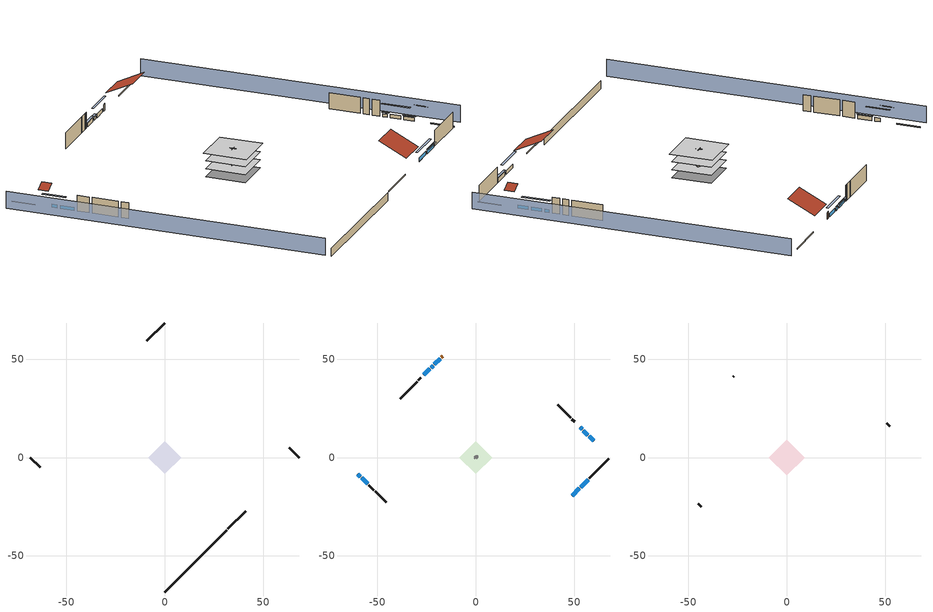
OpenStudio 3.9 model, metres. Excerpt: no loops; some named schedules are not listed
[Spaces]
basement - unconditioned 1
 floor foundation (Slab2 construction): -8.38,0 0,8.38 8.38,0 0,-8.38 z-2.13
 wall outside (RimJoist1 construction): 32.08,-36.34 41.15,-27.27 z0.3:0.61
 wall outside (RimJoist2 construction): -68.42,0 -63.38,-5.04 z0.3:0.61
 wall outside (RimJoist3 construction): 0,68.42 -9.07,59.35 z0.3:0.61
 wall outside (RimJoist4 construction): 68.42,0 63.38,5.04 z0.3:0.61
 wall foundation (FoundationWall1 construction): 0,-68.42 31.42,-37 z-2.13:0.3
garage 1
 floor foundation (Slab1 construction): -3.66,0 0,3.66 3.66,0 0,-3.66 z0
 wall outside (Wall1 construction): -54.38,-14.04 -51.8,-16.63 z0.3:5.18
 wall outside (Wall2 construction): -27.9,40.53 -29.19,39.23 z0.3:5.18
 wall outside (Wall12 construction): 50.25,18.18 48.95,19.47 z0.3:5.18
 wall to conditioned space 1 (Wall5 construction Reversed): -0.65,-0.65 0.65,0.65 z0.3:5.18
 wall to conditioned space 1 (Wall6 construction Reversed): 0.65,-0.65 -0.65,0.65 z0.3:5.18
conditioned space 1
 floor to basement - unconditioned 1 (Floor1 construction): -8.38,0 0,8.38 8.38,0 0,-8.38 z0.3
 floor to garage 1 (Floor2 construction): -3.66,0 0,3.66 3.66,0 0,-3.66 z0.3
 floor adiabatic (AdiabaticFloorConstruction): -8.38,0 0,8.38 8.38,0 0,-8.38 z2.74
 wall outside (Wall3 construction): 57.77,-10.66 67.77,-0.66 z0.3:5.18
 wall outside (Wall4 construction): -51.14,-17.28 -45.59,-22.84 z0.3:5.18
 wall outside (Wall7 construction): -29.85,38.58 -38.48,29.95 z0.3:5.18
 wall outside (Wall8 construction): 48.3,20.13 41.64,26.78 z0.3:5.18
 wall outside (AdiabaticWallConstruction): 49.02,-19.4 52.74,-15.68 / 53.4,-15.03 57.11,-11.31 / -59.91,-8.52 -58.66,-9.77 / -23.33,45.09 -26.34,42.08 z0.3:1.46; -58,-10.42 -55.04,-13.38 z0.3:1.43; -18.1,50.32 -21.02,47.41 z0.3:1.4; -21.67,46.75 -22.68,45.74 z0.3:1.28; 57.01,11.42 54.76,13.66 / 59.91,8.52 57.66,10.76 z0.3:1.37; 54.11,14.31 53.11,15.32 z0.3:1.25
 wall outside (AdiabaticWallConstruction 1): -16.8,51.63 -17.45,50.98 z0.3:2.34
 window (WindowConstruction): 49.02,-19.4 52.74,-15.68 z0.3:1.46
 window (WindowConstruction 1): 53.4,-15.03 57.11,-11.31 z0.3:1.46
 window (WindowConstruction 2): -59.9,-8.52 -58.66,-9.77 z0.3:1.46
 window (WindowConstruction 3): -58,-10.42 -55.04,-13.38 z0.3:1.43
 window (WindowConstruction 4): -18.1,50.32 -21.02,47.41 z0.3:1.4
 window (WindowConstruction 5): -21.67,46.75 -22.68,45.75 z0.3:1.28
 window (WindowConstruction 6): -23.33,45.09 -26.34,42.08 z0.3:1.46
 window (WindowConstruction 7): 57.01,11.42 54.76,13.66 z0.3:1.37
 window (WindowConstruction 8): 54.11,14.32 53.11,15.32 z0.3:1.25
 window (WindowConstruction 9): 59.9,8.52 57.66,10.76 z0.3:1.37
 door (Door): -16.8,51.62 -17.45,50.98 z0.3:2.34
 ceiling adiabatic (AdiabaticFloorConstruction): 0,-8.38 8.38,0 0,8.38 -8.38,0 z2.74
furnace airloop ret air space
 floor adiabatic (AdiabaticConst): 0,0 0,1 1,1 1,0 z0
 wall adiabatic (AdiabaticConst): 0,1 0,0 1,0 1,1 0,1 z0:1
 ceiling adiabatic (AdiabaticConst): 1,0 1,1 0,1 0,0 z1
attic - vented 1
 floor to conditioned space 1 (Floor3 construction Reversed): -9.14,0 0,9.14 9.14,0 0,-9.14 z5.18
 wall outside (Wall9 construction): -44.93,-23.49 -43.38,-25.04 z0.3:5.18
 wall outside (Wall10 construction): 52.45,15.97 50.9,17.52 z0.3:5.18
 wall outside (Wall11 construction): -27,41.43 -27.24,41.18 z0.3:5.18
 roof outside (Roof1 construction): 48.37,-20.06,5.18 42.5,-14.19,9.33 35.95,-20.75,9.33 41.81,-26.61,5.18
 roof outside (Roof2 construction): -60.56,-7.86,5.18 -58.63,-5.93,6.55 -60.79,-3.77,6.55 -62.72,-5.7,5.18
 roof outside (Roof3 construction): 60.56,7.86,5.18 58.63,5.93,6.55 60.79,3.77,6.55 62.72,5.7,5.18
 roof outside (Roof4 construction): -16.14,52.28,5.18 -10.41,46.55,9.24 -4,52.96,9.24 -9.73,58.69,5.18
shading: 71.66,3.23 3.23,71.66 / -71.66,-3.23 -3.23,-71.66 z0:5.18; 54.68,-13.75 47.08,-21.34 47.52,-21.77 55.11,-14.18 z4.21; 57.33,-11.1 53.18,-15.24 53.61,-15.67 57.76,-11.53 z1.77; -56.72,-11.71 -61.84,-6.58 -62.28,-7.01 -57.15,-12.14 z4.21; -54.83,-13.6 -58.22,-10.21 -58.65,-10.64 -55.26,-14.03 z1.74; -22.96,45.47 -16.16,52.26 -16.59,52.69 -23.39,45.9 z4.15; -22.89,45.53 -21.46,46.96 -21.89,47.4 -23.32,45.96 z1.58; -26.56,41.87 -23.12,45.3 -23.55,45.74 -26.99,42.3 z1.77; 52.83,15.6 58.95,9.48 59.38,9.91 53.26,16.03 z4.11; 52.89,15.53 54.32,14.1 54.75,14.53 53.32,15.96 z1.55; 57.45,10.98 60.12,8.3 60.55,8.73 57.88,11.41 z1.68
[Site]
Portland Intl Arpt_OR: Latitude {deg}=45.59; Longitude {deg}=-122.6; Time Zone {hr}=-8; Elevation {m}=33; Terrain=Suburbs; Keep Site Location Information=Yes
[Site:GroundTemperature:Shallow]
10.2558, 8.96328, 8.85977, 9.47314, 11.9355, 14.3863, 16.5111, 17.8571, 17.9714, 16.8767, 14.8061, 12.4304
[Site:WaterMainsTemperature]
Calculation Method=Schedule; Temperature Schedule=mains temperature schedule
[Building]
Building 1
[Material] Roughness=Rough
Name | Thickness {m} | Conductivity {W/m-K} | Density {kg/m3} | Specific Heat {J/kg-K} | Thermal Absorptance | Solar Absorptance | Visible Absorptance
asphalt or fiberglass shingles | 0.00635 | 0.162714 | 1121.4 | 1465.45 | 0.9 | 0.85 | 0.85
roof rigid ins | 0.00281632 | 0.029427 | 32.04 | 1214.23 | 0.9 | 0.7 | 0.7
osb sheathing 0.5 in. | 0.0127 | 0.115458 | 512.64 | 1214.23 | 0.9 | 0.6 | 0.6
aluminum siding | 0.009525 | 0.089435 | 177.822 | 1046.75 | 0.9 | 0.5 | 0.5
osb sheathing 0.5 in. 1 | 0.0127 | 0.115458 | 512.64 | 1214.23 | 0.9 | 0.7 | 0.7
wall stud and cavity | 0.1397 | 0.419005 | 139.0536 | 1170.24 | 0.9 | 0.6 | 0.6
wall stud and cavity 1 | 0.1397 | 0.549615 | 139.0536 | 1170.24 | 0.9 | 0.7 | 0.7
gypsum board | 0.0127 | 0.160291 | 801 | 837.4 | 0.9 | 0.6 | 0.6
osb sheathing 0.5 in. 2; osb sheathing 0.5 in. 3 | 0.0127 | 0.115458 | 512.64 | 1214.23
wall stud and cavity 2 | 0.1397 | 0.506836 | 139.0536 | 1170.24 | 0.9 | 0.7 | 0.7
rim joist stud and cavity | 0.0508 | 0.178289 | 50.32683 | 1063.81 | 0.9 | 0.6 | 0.6
floor stud and cavity | 0.1397 | 0.923637 | 92.3553 | 1139.71 | 0.9 | 0.7 | 0.7
osb sheathing 0.75 in. | 0.01905 | 0.115458 | 512.64 | 1214.23 | 0.9 | 0.7 | 0.7
floor covering | 0.0127 | 0.0433444 | 54.468 | 1339.84 | 0.9 | 0.6 | 0.6
ceiling stud and cavity | 0.1397 | 0.118061 | 65.682 | 1177.47 | 0.9 | 0.7 | 0.7
concrete 4.0 in. | 0.1016 | 1.803125 | 2242.8 | 837.4 | 0.9 | 0.7 | 0.7
concrete 8.0 in. | 0.2032 | 1.803125 | 2242.8 | 837.4 | 0.9 | 0.7 | 0.7
wood siding; wood siding 1 | 0.0254 | 0.102417 | 544.68 | 1172.36
wall rigid ins; floor rigid ins | 0.512978 | 0.029427 | 32.04 | 1214.23 | 0.9 | 0.7 | 0.7
wall stud and cavity 3 | 0.0889 | 0.380278 | 52.3479 | 1209.89 | 0.9 | 0.7 | 0.7
door material | 0.04445 | 0.0612267 | 512.64 | 1214.23 | 0.9 | 0.7 | 0.7
floor stud and cavity 1 | 0.1397 | 1.75129 | 37.0049 | 1207.88 | 0.9 | 0.7 | 0.7
wall stud and cavity 4 | 0.0889 | 0.391764 | 83.0341 | 1211.67 | 0.9 | 0.7 | 0.7
furniture material conditioned space 1; furniture material garage 1; furniture material basement - unconditioned 1 | 0.1524 | 0.115458 | 640.8 | 1214.23 | 0.9 | 0.6 | 0.6
[Construction]
Roof1 construction; Roof2 construction; Roof3 construction; Roof4 construction: asphalt or fiberglass shingles, roof rigid ins, osb sheathing 0.5 in.
Wall1 construction; Wall2 construction: aluminum siding, osb sheathing 0.5 in. 1, wall stud and cavity
Wall3 construction; Wall4 construction: aluminum siding, osb sheathing 0.5 in. 1, wall stud and cavity 1, gypsum board
Wall5 construction Reversed: gypsum board, wall stud and cavity 2, osb sheathing 0.5 in. 2
Wall6 construction Reversed: gypsum board, wall stud and cavity 2, osb sheathing 0.5 in. 3
Wall7 construction; Wall8 construction: aluminum siding, osb sheathing 0.5 in. 3, wall stud and cavity 1, gypsum board
Wall9 construction; Wall10 construction; Wall11 construction; Wall12 construction: aluminum siding, osb sheathing 0.5 in. 3, wall stud and cavity
RimJoist1 construction; RimJoist2 construction; RimJoist3 construction; RimJoist4 construction: aluminum siding, rim joist stud and cavity
Floor1 construction; Floor2 construction: floor stud and cavity, osb sheathing 0.75 in., floor covering
Floor3 construction Reversed: gypsum board, ceiling stud and cavity
Slab1 construction; Slab2 construction: concrete 4.0 in.
FoundationWall1 construction: concrete 8.0 in.
WindowConstruction; WindowConstruction 1; WindowConstruction 2; WindowConstruction 3; WindowConstruction 4; WindowConstruction 5; WindowConstruction 6; WindowConstruction 7; WindowConstruction 8; WindowConstruction 9: WindowMaterial
AdiabaticWallConstruction: wood siding, wall rigid ins, wall stud and cavity 3, gypsum board
Door: door material
AdiabaticWallConstruction 1: wood siding 1, wall rigid ins, wall stud and cavity 3, gypsum board
AdiabaticFloorConstruction: floor stud and cavity 1, floor rigid ins, osb sheathing 0.75 in., floor covering
PartitionWallConstruction: gypsum board, wall stud and cavity 4, gypsum board
furniture construction conditioned space 1: furniture material conditioned space 1
furniture construction garage 1: furniture material garage 1
furniture construction basement - unconditioned 1: furniture material basement - unconditioned 1
AdiabaticConst: Adiabatic
[WindowMaterial:SimpleGlazingSystem]
WindowMaterial: U-Factor {W/m2-K}=4.76952; Solar Heat Gain Coefficient=0.63
[Material:NoMass]
Adiabatic: Roughness=Rough; Thermal Resistance {m2-K/W}=176.1
[ThermalZone] Multiplier=1; Use Ideal Air Loads=No
Name | Volume {m3} | Thermostat
conditioned space | 749.83 | conditioned space temperature setpoint
attic - vented | 161.048
garage | 65.242
basement - unconditioned | 342.294
furnace airloop ret air zone | 1
[Sizing:Zone] Zone Cooling Design Supply Air Temperature Input Method=SupplyAirTemperature; Zone Cooling Design Supply Air Temperature {C}=14; Zone Cooling Design Supply Air Temperature Difference {deltaC}=11.11; Zone Heating Design Supply Air Temperature Input Method=SupplyAirTemperature; Zone Heating Design Supply Air Temperature {C}=40; Zone Heating Design Supply Air Temperature Difference {deltaC}=11.11; Zone Cooling Design Supply Air Humidity Ratio {kg-H2O/kg-air}=0.0085; Zone Heating Design Supply Air Humidity Ratio {kg-H2O/kg-air}=0.008; Cooling Design Air Flow Method=DesignDay; Heating Design Air Flow Method=DesignDay; Account for Dedicated Outdoor Air System=No; Dedicated Outdoor Air System Control Strategy=NeutralSupplyAir; Dedicated Outdoor Air Low Setpoint Temperature for Design {C}=autosize; Dedicated Outdoor Air High Setpoint Temperature for Design {C}=autosize; Zone Load Sizing Method=Sensible Load Only No Latent Load; Zone Latent Cooling Design Supply Air Humidity Ratio Input Method=HumidityRatioDifference; Zone Cooling Design Supply Air Humidity Ratio Difference {kgWater/kgDryAir}=0.005; Zone Latent Heating Design Supply Air Humidity Ratio Input Method=HumidityRatioDifference; Zone Humidification Design Supply Air Humidity Ratio Difference {kgWater/kgDryAir}=0.005; Sizing Option=Coincident
attic - vented; garage; basement - unconditioned; furnace airloop ret air zone
[Space]
Name | Thermal Zone | Volume {m3}
conditioned space 1 | conditioned space | 749.83
attic - vented 1 | attic - vented | 161.048
garage 1 | garage | 65.242
basement - unconditioned 1 | basement - unconditioned | 342.294
furnace airloop ret air space | furnace airloop ret air zone
[ThermostatSetpoint:DualSetpoint]
conditioned space temperature setpoint: Heating Setpoint Temperature Schedule=heating setpoint; Cooling Setpoint Temperature Schedule=cooling setpoint; Temperature Difference Between Cutout And Setpoint {deltaC}=0
[Foundation:Kiva] Wall Depth Below Slab {m}=0.2032
Name | Initial Indoor Air Temperature {C} | Wall Height Above Grade {m}
Foundation Kiva 1 | 13.4258 | 0.1016
Foundation Kiva 2 | 9.52053 | 0.3048
[Foundation:Kiva:Settings]
Soil Conductivity {W/m-K}=1.3848; Soil Density {kg/m3}=1842.3; Soil Specific Heat {J/kg-K}=418.7; Ground Solar Absorptivity=0.9; Ground Thermal Absorptivity=0.9; Ground Surface Roughness {m}=0.03; Far-Field Width {m}=40; Deep-Ground Boundary Condition=ZeroFlux; Deep-Ground Depth {m}=40; Minimum Cell Dimension {m}=0.2; Maximum Cell Growth Coefficient=3; Simulation Timestep=Timestep
[SurfaceProperty:ExposedFoundationPerimeter] Exposed Perimeter Calculation Method=TotalExposedPerimeter
Name | Total Exposed Perimeter {m}
Slab1 | 14.6304
Slab2 | 44.43984
[SurfaceProperty:IncidentSolarMultiplier] Incident Solar Multiplier=1; Incident Solar Multiplier Schedule=trans schedule winter=0.85 summer=0.7
Window1; Window2; Window3; Window4; Window5; Window6; Window7; Window8; Window9; Window10
[InternalMass:Definition] Design Level Calculation Method=SurfaceArea
Name | Construction | Surface Area {m2}
partition wall mass | PartitionWallConstruction | 307.509
furniture mass conditioned space 1 | furniture construction conditioned space 1 | 123.004
furniture mass garage 1 | furniture construction garage 1 | 2.67561
furniture mass basement - unconditioned 1 | furniture construction basement - unconditioned 1 | 56.1506
[InternalMass] Multiplier=1
Name | Internal Mass Definition | Space or SpaceType
partition wall mass | partition wall mass | conditioned space 1
furniture mass conditioned space 1 | furniture mass conditioned space 1 | conditioned space 1
furniture mass garage 1 | furniture mass garage 1 | garage 1
furniture mass basement - unconditioned 1 | furniture mass basement - unconditioned 1 | basement - unconditioned 1
[EnergyManagementSystem:Sensor]
Name | Output Variable or Output Meter Index Key | Output Variable or Output Meter
water_heater_amb_temp | basement - unconditioned | Zone Mean Air Temperature
water_heater_amb_rh | basement - unconditioned | Zone Air Relative Humidity
water_heater_T_set | water heater setpoint | Schedule Value
fridge_tin_s_1 | garage | Zone Mean Air Temperature
out_pb_s |  | Site Outdoor Air Barometric Pressure
out_wt_s |  | Site Outdoor Air Humidity Ratio
site_vw_s |  | Site Wind Speed
cool_season | cooling season schedule | Schedule Value
furnace_airloop_AH_MFR_s | Node 7 | System Node Mass Flow Rate
furnace_airloop_AH_VFR_s | Node 7 | System Node Current Density Volume Flow Rate
furnace_airloop_AH_Tout_s | Node 7 | System Node Temperature
furnace_airloop_AH_Wout_s | Node 7 | System Node Humidity Ratio
furnace_airloop_RA_T_s | Node 10 | System Node Temperature
furnace_airloop_Ra_W_s | Node 10 | System Node Humidity Ratio
furnace_airloop_0_DZ_T_s | basement - unconditioned | Zone Air Temperature
furnace_airloop_0_DZ_W_s | basement - unconditioned | Zone Mean Air Humidity Ratio
natural_vent_s | natural vent schedule | Schedule Value
htg_sp_s | heating setpoint | Schedule Value
clg_sp_s | cooling setpoint | Schedule Value
mech_vent_range_fan_0_sch_s | mech vent range fan 0 schedule | Schedule Value
mech_vent_bath_fan_0_sch_s | mech vent bath fan 0 schedule | Schedule Value
clothes_dryer_exhaust_0_sch_s | clothes_dryer | Schedule Value
htg_load_cond |  | Heating:EnergyTransfer:Zone:CONDITIONED SPACE
clg_load_cond |  | Cooling:EnergyTransfer:Zone:CONDITIONED SPACE
htg_load_duct |  | Heating:EnergyTransfer:Zone:FURNACE AIRLOOP RET AIR ZONE
clg_load_duct |  | Cooling:EnergyTransfer:Zone:FURNACE AIRLOOP RET AIR ZONE
s_conv | Floor1 | Surface Inside Face Convection Heat Gain Energy
s_ig | Floor1 | Surface Inside Face Internal Gains Radiation Heat Gain Energy
s_sol | Floor1 | Surface Inside Face Solar Radiation Heat Gain Energy
s_lgt | Floor1 | Surface Inside Face Lights Radiation Heat Gain Energy
s_surf | Floor1 | Surface Inside Face Net Surface Thermal Radiation Heat Gain Energy
s_conv_1 | Floor2 | Surface Inside Face Convection Heat Gain Energy
s_ig_1 | Floor2 | Surface Inside Face Internal Gains Radiation Heat Gain Energy
s_sol_1 | Floor2 | Surface Inside Face Solar Radiation Heat Gain Energy
s_lgt_1 | Floor2 | Surface Inside Face Lights Radiation Heat Gain Energy
s_surf_1 | Floor2 | Surface Inside Face Net Surface Thermal Radiation Heat Gain Energy
s_conv_2 | Floor3 | Surface Inside Face Convection Heat Gain Energy
s_ig_2 | Floor3 | Surface Inside Face Internal Gains Radiation Heat Gain Energy
s_sol_2 | Floor3 | Surface Inside Face Solar Radiation Heat Gain Energy
s_lgt_2 | Floor3 | Surface Inside Face Lights Radiation Heat Gain Energy
s_surf_2 | Floor3 | Surface Inside Face Net Surface Thermal Radiation Heat Gain Energy
s_conv_3 | inferred conditioned ceiling | Surface Inside Face Convection Heat Gain Energy
s_ig_3 | inferred conditioned ceiling | Surface Inside Face Internal Gains Radiation Heat Gain Energy
s_sol_3 | inferred conditioned ceiling | Surface Inside Face Solar Radiation Heat Gain Energy
s_lgt_3 | inferred conditioned ceiling | Surface Inside Face Lights Radiation Heat Gain Energy
s_surf_3 | inferred conditioned ceiling | Surface Inside Face Net Surface Thermal Radiation Heat Gain Energy
s_conv_4 | inferred conditioned floor | Surface Inside Face Convection Heat Gain Energy
s_ig_4 | inferred conditioned floor | Surface Inside Face Internal Gains Radiation Heat Gain Energy
s_sol_4 | inferred conditioned floor | Surface Inside Face Solar Radiation Heat Gain Energy
s_lgt_4 | inferred conditioned floor | Surface Inside Face Lights Radiation Heat Gain Energy
s_surf_4 | inferred conditioned floor | Surface Inside Face Net Surface Thermal Radiation Heat Gain Energy
ss_sol | Door1 | Surface Inside Face Solar Radiation Heat Gain Energy
ss_lgt | Door1 | Surface Inside Face Lights Radiation Heat Gain Energy
ss_conv | Door1 | Surface Inside Face Convection Heat Gain Energy
ss_ig | Door1 | Surface Inside Face Internal Gains Radiation Heat Gain Energy
ss_surf | Door1 | Surface Inside Face Net Surface Thermal Radiation Heat Gain Energy
ss_conv_1 | Window1 | Surface Inside Face Convection Heat Gain Energy
[OtherEquipment:Definition] Design Level Calculation Method=EquipmentLevel
Name | Design Level {W} | Fraction Latent | Fraction Radiant | Fraction Lost
water heater sens; furnace airloop_0 SupSensLkToCond; furnace airloop_0 SupCondToLv; furnace airloop_0 RetCondToRP; furnace airloop_0 RetSensLkToRP; furnace airloop_0 SupCondToDZ; furnace airloop_0 RetCondToDZ; furnace airloop_0 SupSensLkToDZ; mech vent house fan sensible load | 0 | 0 | 0 | 0
water heater lat; furnace airloop_0 SupLatLkToCond; furnace airloop_0 RetLatLkToRP; furnace airloop_0 SupLatLkToDZ; mech vent house fan latent load | 0 | 1 | 0 | 0
water heater energy adjustment1 | 0.01 | 0 | 0 | 1
clothes dryer 2 | 0 | 0.015 | 0.081 | 0.85
cooking range 2 | 0 | 0.08 | 0.432 | 0.2
general water use sensible | -79.8895 | 0 | 0.6 | 0
general water use latent | 81.0615 | 1 | 0 | 0
[OtherEquipment]
Name | Other Equipment Definition | Space or SpaceType | Schedule | Fuel Type
water heater sens | water heater sens | basement - unconditioned 1 | Always On Discrete
water heater lat | water heater lat | basement - unconditioned 1 | Always On Discrete
water heater energy adjustment1 | water heater energy adjustment1 | basement - unconditioned 1 | Always On Discrete | Electricity
clothes dryer 1 | clothes dryer 2 | conditioned space 1 | clothes_dryer | Electricity
cooking range 1 | cooking range 2 | conditioned space 1 | cooking_range | Electricity
general water use sensible | general water use sensible | conditioned space 1 | general water use schedule
general water use latent | general water use latent | conditioned space 1 | general water use schedule
furnace airloop_0 SupSensLkToCond | furnace airloop_0 SupSensLkToCond | conditioned space 1 | Always On Discrete
furnace airloop_0 SupLatLkToCond | furnace airloop_0 SupLatLkToCond | conditioned space 1 | Always On Discrete
furnace airloop_0 SupCondToLv | furnace airloop_0 SupCondToLv | conditioned space 1 | Always On Discrete
furnace airloop_0 RetCondToRP | furnace airloop_0 RetCondToRP | furnace airloop ret air space | Always On Discrete
furnace airloop_0 RetSensLkToRP | furnace airloop_0 RetSensLkToRP | furnace airloop ret air space | Always On Discrete
furnace airloop_0 RetLatLkToRP | furnace airloop_0 RetLatLkToRP | furnace airloop ret air space | Always On Discrete
furnace airloop_0 SupCondToDZ | furnace airloop_0 SupCondToDZ | basement - unconditioned 1 | Always On Discrete
furnace airloop_0 RetCondToDZ | furnace airloop_0 RetCondToDZ | basement - unconditioned 1 | Always On Discrete
furnace airloop_0 SupSensLkToDZ | furnace airloop_0 SupSensLkToDZ | basement - unconditioned 1 | Always On Discrete
furnace airloop_0 SupLatLkToDZ | furnace airloop_0 SupLatLkToDZ | basement - unconditioned 1 | Always On Discrete
mech vent house fan sensible load | mech vent house fan sensible load | conditioned space 1 | Always On Discrete
mech vent house fan latent load | mech vent house fan latent load | conditioned space 1 | Always On Discrete
[ElectricEquipment:Definition] Design Level Calculation Method=EquipmentLevel
Name | Design Level {W} | Fraction Latent | Fraction Radiant | Fraction Lost
clothes washer | 190.882 | 0.03 | 0.162 | 0.7
clothes dryer | 3302.57 | 0.015 | 0.081 | 0.85
dishwasher | 835.718 | 0.3 | 0.18 | 0.4
fridge | 43.7215 | 0 | 0.6 | 0
fridge 2 | 152.703 | 0 | 0.6 | 0
freezer | 194.914 | 0 | 0.6 | 0
cooking range | 1202.49 | 0.08 | 0.432 | 0.2
misc tv | 652.512 | 0 | 0.6 | 0
misc plug loads | 500.399 | 0.021 | 0.558 | 0.049
whole house fan; mech vent house fan | 0 | 0 | 0 | 1
mech vent house fan cfis | 0 | 0 | 0 | 0
mech vent range fan 0; mech vent bath fan 0 | 30 | 0 | 0 | 1
[ElectricEquipment]
Name | Electric Equipment Definition | Space or SpaceType | Schedule
clothes washer | clothes washer | conditioned space 1 | clothes_washer
clothes dryer | clothes dryer | conditioned space 1 | clothes_dryer
dishwasher | dishwasher | conditioned space 1 | dishwasher
fridge | fridge | conditioned space 1 | fridge schedule
fridge 1 | fridge 2 | garage 1 | fridge schedule 1
freezer | freezer | garage 1 | freezer schedule
cooking range | cooking range | conditioned space 1 | cooking_range
misc tv | misc tv | conditioned space 1 | plug_loads_tv
misc plug loads | misc plug loads | conditioned space 1 | plug_loads_other
whole house fan | whole house fan | conditioned space 1 | Always On Discrete
mech vent house fan | mech vent house fan | conditioned space 1 | mech vent house fan schedule
mech vent house fan cfis | mech vent house fan cfis | conditioned space 1 | mech vent house fan cfis schedule
mech vent range fan 0 | mech vent range fan 0 | conditioned space 1 | mech vent range fan 0 schedule
mech vent bath fan 0 | mech vent bath fan 0 | conditioned space 1 | mech vent bath fan 0 schedule
[WaterUse:Equipment:Definition]
Name | Peak Flow Rate {m3/s}
clothes washer | 2.00849e-06
dishwasher | 6.01868e-06
[Lights:Definition] Design Level Calculation Method=LightingLevel; Fraction Radiant=0.6; Fraction Visible=0.2; Return Air Fraction=0
Name | Lighting Level {W}
interior lighting | 426.048
garage lighting | 8.72882
[Lights] Fraction Replaceable=1
Name | Lights Definition | Space or SpaceType | Schedule
interior lighting | interior lighting | conditioned space 1 | lighting_interior
garage lighting | garage lighting | garage 1 | lighting_garage
[Exterior:Lights:Definition]
exterior lighting: Design Level {W}=10.1836
[Exterior:Lights]
exterior lighting: Exterior Lights Definition=exterior lighting; Schedule=exterior lighting schedule
[People:Definition]
occupants: Number of People Calculation Method=People; Number of People {people}=4; Fraction Radiant=0.314171; Sensible Heat Fraction=0.56303; Carbon Dioxide Generation Rate {m3/s-W}=0; Enable ASHRAE 55 Comfort Warnings=No; Mean Radiant Temperature Calculation Type=EnclosureAveraged
[People]
occupants: People Definition=occupants; Space or SpaceType=conditioned space 1; Number of People Schedule=occupants; Activity Level Schedule=occupants activity schedule; Multiplier=1
[ZoneMixing] Schedule=Always On Continuous; Design Flow Rate Calculation Method=Flow/Zone; Design Flow Rate {m3/s}=0
Name | Zone or Space | Source Zone or Space
furnace airloop_0 ZoneMixDZToCond mix | conditioned space | basement - unconditioned
furnace airloop_0 ZoneMixCondToDZ mix | basement - unconditioned | conditioned space
whole house fan mix | attic - vented | conditioned space
[SpaceInfiltration:DesignFlowRate] Schedule=Always On Discrete
Name | Space or SpaceType | Design Flow Rate Calculation Method | Design Flow Rate {m3/s} | Air Changes per Hour {1/hr} | Constant Term Coefficient | Temperature Term Coefficient | Velocity Term Coefficient | Velocity Squared Term Coefficient
natural vent flow; whole house fan flow; infil flow | conditioned space 1 | Flow/Space | 0
infil basement - unconditioned 1 | basement - unconditioned 1 | AirChanges/Hour |  | 0.1 | 1 | 0 | 0 | 0
basement_unconditioned 1 duct leakage imbalance infil flow | basement - unconditioned 1 | Flow/Space | 0
[SpaceInfiltration:EffectiveLeakageArea] Schedule=Always On Discrete
Name | Space or SpaceType | Effective Air Leakage Area {cm2} | Stack Coefficient | Wind Coefficient
infil garage 1 | garage 1 | 271.837 | 0.000129147 | 4.64657e-05
infil attic - vented 1 | attic - vented 1 | 5570.53 | 0.00020102 | 4.44662e-05
